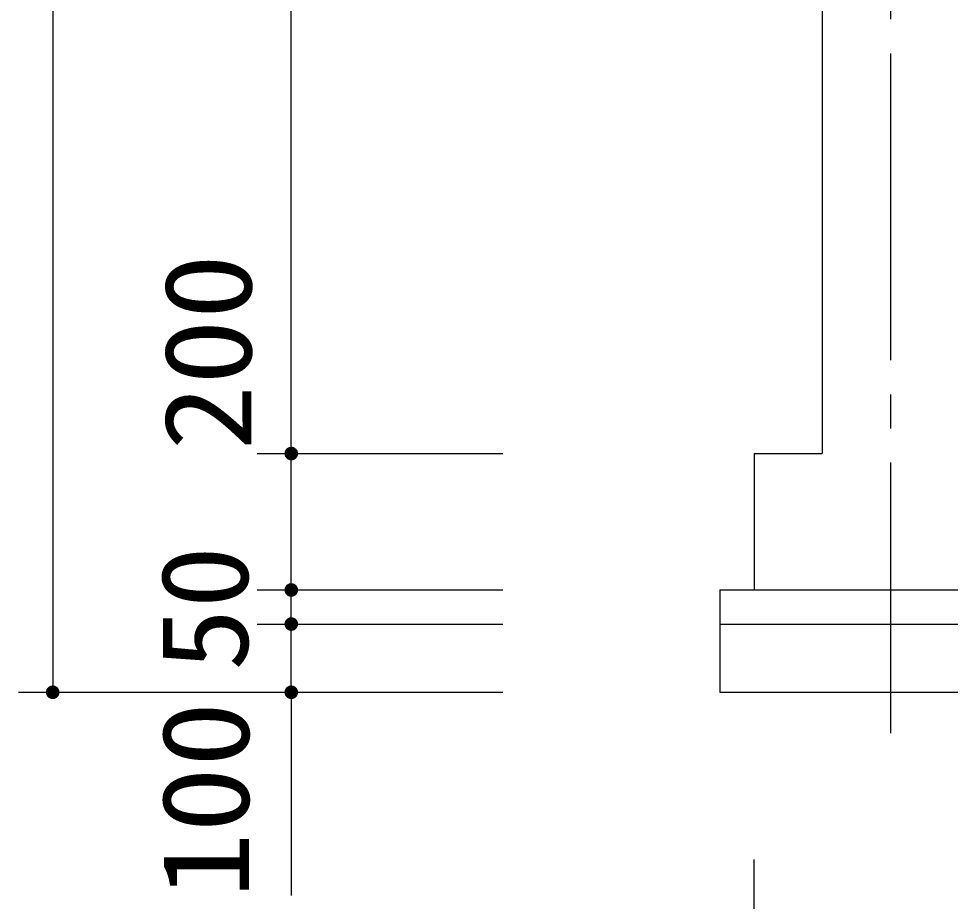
# Model space of a CAD drawing. Units: millimetres, scale not verified. Extents: x -14850 to 14850, y -10500 to 10500.
# Drawn here: x -1373 to -6, y -5830 to -4536 of the extents above; entities that cross this region are included whole.
import ezdxf
from ezdxf.enums import TextEntityAlignment as Align

# ---------------------------------------------------------------- set-up
doc = ezdxf.new("R2010")
doc.units = ezdxf.units.MM
doc.header["$LTSCALE"] = 50
doc.linetypes.add('CHAIN2', pattern=[12, 9, -1, 1, -1])
doc.layers.add('0-0_機器', color=3, linetype='Continuous', lineweight=25)
doc.layers.add('0-4_製作', color=5, linetype='Continuous', lineweight=25)
doc.styles.add('ＭＳ ゴシック', font='')
doc.styles.get('ＭＳ ゴシック').set_extended_font_data('MS Gothic')

msp = doc.modelspace()

# ---------------------------------------------------------------- linework, layer by layer
at = {"layer": '0-0_機器', "color": 2, "linetype": 'CHAIN2'}
msp.add_line((-94.49, -2786.42), (-94.49, -5583.08), dxfattribs=at)
at = {"layer": '0-0_機器', "color": 2}
for p, q in [((-194.49, -3093.22), (-194.49, -5173.22)), ((-294.49, -5173.22), (-294.49, -5373.22)), ((-294.49, -5173.22), (-194.49, -5173.22)), ((-344.49, -5373.22), (2255.51, -5373.22)), ((-344.49, -5423.22), (2255.51, -5423.22))]:
    msp.add_line(p, q, dxfattribs=at)
msp.add_lwpolyline([(-344.49, -5373.22), (-344.49, -5523.22), (2255.51, -5523.22)], dxfattribs=at)
at = {"layer": '0-4_製作', "color": 2}
for p, q in [((-1323.48, -2893.22), (-1323.48, -5523.22)), ((-973.48, -5173.22), (-973.48, -3143.22)), ((-1023.48, -5173.22), (-663.19, -5173.22)), ((-973.48, -5373.22), (-973.48, -5173.22)), ((-1023.48, -5373.22), (-663.19, -5373.22)), ((-973.48, -5423.22), (-973.48, -5373.22)), ((-1023.48, -5423.22), (-663.19, -5423.22)), ((-973.48, -5523.22), (-973.48, -5423.22)), ((-1373.48, -5523.22), (-663.19, -5523.22)), ((-973.48, -5523.22), (-973.48, -5821.11)), ((-294.49, -6489.89), (-294.49, -5768.26))]:
    msp.add_line(p, q, dxfattribs=at)
at = {"layer": '0-4_製作'}
for points in [[(-983.3, -5171.34), (-973.48, -5163.22), (-973.48, -5173.22)], [(-982.99, -5170.13), (-973.48, -5163.22), (-983.3, -5171.34)], [(-982.53, -5168.96), (-973.48, -5163.22), (-982.99, -5170.13)], [(-981.92, -5167.86), (-973.48, -5163.22), (-982.53, -5168.96)], [(-981.19, -5166.84), (-973.48, -5163.22), (-981.92, -5167.86)], [(-980.33, -5165.93), (-973.48, -5163.22), (-981.19, -5166.84)], [(-979.36, -5165.13), (-973.48, -5163.22), (-980.33, -5165.93)], [(-978.3, -5164.45), (-973.48, -5163.22), (-979.36, -5165.13)], [(-977.16, -5163.92), (-973.48, -5163.22), (-978.3, -5164.45)], [(-975.97, -5163.53), (-973.48, -5163.22), (-977.16, -5163.92)], [(-974.73, -5163.3), (-973.48, -5163.22), (-975.97, -5163.53)], [(-973.48, -5163.22), (-963.48, -5173.22), (-973.48, -5173.22)], [(-973.48, -5163.22), (-963.56, -5171.96), (-963.48, -5173.22)], [(-973.48, -5163.22), (-963.79, -5170.73), (-963.56, -5171.96)], [(-973.48, -5163.22), (-964.18, -5169.54), (-963.79, -5170.73)], [(-973.48, -5163.22), (-964.72, -5168.4), (-964.18, -5169.54)], [(-973.48, -5163.22), (-965.39, -5167.34), (-964.72, -5168.4)], [(-973.48, -5163.22), (-966.19, -5166.37), (-965.39, -5167.34)], [(-973.48, -5163.22), (-967.11, -5165.51), (-966.19, -5166.37)], [(-973.48, -5163.22), (-968.12, -5164.77), (-967.11, -5165.51)], [(-973.48, -5163.22), (-969.22, -5164.17), (-968.12, -5164.77)], [(-973.48, -5163.22), (-970.39, -5163.71), (-969.22, -5164.17)], [(-972.85, -5163.24), (-970.39, -5163.71), (-973.48, -5163.22)], [(-972.85, -5163.24), (-971.61, -5163.39), (-970.39, -5163.71)], [(-983.46, -5172.59), (-973.48, -5173.22), (-983.48, -5173.22)], [(-983.48, -5173.22), (-973.48, -5173.22), (-983.4, -5174.47)], [(-983.3, -5171.34), (-973.48, -5173.22), (-983.46, -5172.59)], [(-983.4, -5174.47), (-973.48, -5173.22), (-983.17, -5175.7)], [(-983.17, -5175.7), (-973.48, -5173.22), (-982.78, -5176.9)], [(-982.78, -5176.9), (-973.48, -5173.22), (-982.24, -5178.04)], [(-982.24, -5178.04), (-973.48, -5173.22), (-981.57, -5179.1)], [(-981.57, -5179.1), (-973.48, -5173.22), (-980.77, -5180.06)], [(-980.77, -5180.06), (-973.48, -5173.22), (-979.85, -5180.92)], [(-979.85, -5180.92), (-973.48, -5173.22), (-978.84, -5181.66)], [(-978.84, -5181.66), (-973.48, -5173.22), (-977.74, -5182.27)], [(-977.74, -5182.27), (-973.48, -5173.22), (-973.48, -5183.22)], [(-973.48, -5173.22), (-972.23, -5183.14), (-973.48, -5183.22)], [(-973.48, -5173.22), (-970.99, -5182.9), (-972.23, -5183.14)], [(-973.48, -5173.22), (-969.8, -5182.52), (-970.99, -5182.9)], [(-973.48, -5173.22), (-968.66, -5181.98), (-969.8, -5182.52)], [(-973.48, -5173.22), (-967.6, -5181.31), (-968.66, -5181.98)], [(-973.48, -5173.22), (-966.64, -5180.51), (-967.6, -5181.31)], [(-973.48, -5173.22), (-965.78, -5179.59), (-966.64, -5180.51)], [(-973.48, -5173.22), (-965.04, -5178.58), (-965.78, -5179.59)], [(-973.48, -5173.22), (-964.43, -5177.48), (-965.04, -5178.58)], [(-973.48, -5173.22), (-963.97, -5176.31), (-964.43, -5177.48)], [(-973.48, -5173.22), (-963.66, -5175.09), (-963.97, -5176.31)], [(-973.48, -5173.22), (-963.5, -5173.85), (-963.66, -5175.09)], [(-963.48, -5173.22), (-963.5, -5173.85), (-973.48, -5173.22)], [(-977.74, -5182.27), (-973.48, -5183.22), (-976.57, -5182.73)], [(-976.57, -5182.73), (-974.11, -5183.2), (-975.35, -5183.04)], [(-976.57, -5182.73), (-973.48, -5183.22), (-974.11, -5183.2)], [(-983.3, -5371.34), (-973.48, -5373.22), (-983.46, -5372.59)], [(-983.3, -5371.34), (-973.48, -5363.22), (-973.48, -5373.22)], [(-982.99, -5370.13), (-973.48, -5363.22), (-983.3, -5371.34)], [(-982.53, -5368.96), (-973.48, -5363.22), (-982.99, -5370.13)], [(-981.92, -5367.86), (-973.48, -5363.22), (-982.53, -5368.96)], [(-981.19, -5366.84), (-973.48, -5363.22), (-981.92, -5367.86)], [(-980.33, -5365.93), (-973.48, -5363.22), (-981.19, -5366.84)], [(-979.36, -5365.13), (-973.48, -5363.22), (-980.33, -5365.93)], [(-978.3, -5364.45), (-973.48, -5363.22), (-979.36, -5365.13)], [(-977.16, -5363.92), (-973.48, -5363.22), (-978.3, -5364.45)], [(-975.97, -5363.53), (-973.48, -5363.22), (-977.16, -5363.92)], [(-974.73, -5363.3), (-973.48, -5363.22), (-975.97, -5363.53)], [(-973.48, -5363.22), (-963.48, -5373.22), (-973.48, -5373.22)], [(-973.48, -5363.22), (-963.56, -5371.96), (-963.48, -5373.22)], [(-973.48, -5363.22), (-963.79, -5370.73), (-963.56, -5371.96)], [(-973.48, -5363.22), (-964.18, -5369.54), (-963.79, -5370.73)], [(-973.48, -5363.22), (-964.72, -5368.4), (-964.18, -5369.54)], [(-973.48, -5363.22), (-965.39, -5367.34), (-964.72, -5368.4)], [(-973.48, -5363.22), (-966.19, -5366.37), (-965.39, -5367.34)], [(-973.48, -5363.22), (-967.11, -5365.51), (-966.19, -5366.37)], [(-973.48, -5363.22), (-968.12, -5364.77), (-967.11, -5365.51)], [(-973.48, -5363.22), (-969.22, -5364.17), (-968.12, -5364.77)], [(-973.48, -5363.22), (-970.39, -5363.71), (-969.22, -5364.17)], [(-972.85, -5363.24), (-970.39, -5363.71), (-973.48, -5363.22)], [(-972.85, -5363.24), (-971.61, -5363.39), (-970.39, -5363.71)], [(-983.46, -5372.59), (-973.48, -5373.22), (-983.48, -5373.22)], [(-983.48, -5373.22), (-973.48, -5373.22), (-983.4, -5374.47)], [(-983.4, -5374.47), (-973.48, -5373.22), (-983.17, -5375.7)], [(-983.17, -5375.7), (-973.48, -5373.22), (-982.78, -5376.9)], [(-982.78, -5376.9), (-973.48, -5373.22), (-982.24, -5378.03)], [(-982.24, -5378.03), (-973.48, -5373.22), (-981.57, -5379.09)], [(-981.57, -5379.09), (-973.48, -5373.22), (-980.77, -5380.06)], [(-980.77, -5380.06), (-973.48, -5373.22), (-979.85, -5380.92)], [(-979.85, -5380.92), (-973.48, -5373.22), (-978.84, -5381.66)], [(-978.84, -5381.66), (-973.48, -5373.22), (-977.74, -5382.27)], [(-977.74, -5382.27), (-973.48, -5373.22), (-973.48, -5383.22)], [(-977.74, -5382.27), (-973.48, -5383.22), (-976.57, -5382.73)], [(-976.57, -5382.73), (-974.11, -5383.2), (-975.35, -5383.04)], [(-976.57, -5382.73), (-973.48, -5383.22), (-974.11, -5383.2)], [(-973.48, -5373.22), (-972.23, -5383.14), (-973.48, -5383.22)], [(-973.48, -5373.22), (-970.99, -5382.9), (-972.23, -5383.14)], [(-973.48, -5373.22), (-969.8, -5382.51), (-970.99, -5382.9)], [(-973.48, -5373.22), (-968.66, -5381.98), (-969.8, -5382.51)], [(-973.48, -5373.22), (-967.6, -5381.31), (-968.66, -5381.98)], [(-973.48, -5373.22), (-966.64, -5380.51), (-967.6, -5381.31)], [(-973.48, -5373.22), (-965.78, -5379.59), (-966.64, -5380.51)], [(-973.48, -5373.22), (-965.04, -5378.58), (-965.78, -5379.59)], [(-973.48, -5373.22), (-964.43, -5377.47), (-965.04, -5378.58)], [(-973.48, -5373.22), (-963.97, -5376.31), (-964.43, -5377.47)], [(-973.48, -5373.22), (-963.66, -5375.09), (-963.97, -5376.31)], [(-973.48, -5373.22), (-963.5, -5373.84), (-963.66, -5375.09)], [(-963.48, -5373.22), (-963.5, -5373.84), (-973.48, -5373.22)], [(-983.3, -5421.34), (-973.48, -5413.22), (-973.48, -5423.22)], [(-982.99, -5420.13), (-973.48, -5413.22), (-983.3, -5421.34)], [(-982.53, -5418.96), (-973.48, -5413.22), (-982.99, -5420.13)], [(-981.92, -5417.86), (-973.48, -5413.22), (-982.53, -5418.96)], [(-981.19, -5416.84), (-973.48, -5413.22), (-981.92, -5417.86)], [(-980.33, -5415.93), (-973.48, -5413.22), (-981.19, -5416.84)], [(-979.36, -5415.13), (-973.48, -5413.22), (-980.33, -5415.93)], [(-978.3, -5414.45), (-973.48, -5413.22), (-979.36, -5415.13)], [(-977.16, -5413.92), (-973.48, -5413.22), (-978.3, -5414.45)], [(-975.97, -5413.53), (-973.48, -5413.22), (-977.16, -5413.92)], [(-974.73, -5413.3), (-973.48, -5413.22), (-975.97, -5413.53)], [(-973.48, -5413.22), (-963.48, -5423.22), (-973.48, -5423.22)], [(-973.48, -5413.22), (-963.56, -5421.96), (-963.48, -5423.22)], [(-973.48, -5413.22), (-963.79, -5420.73), (-963.56, -5421.96)], [(-973.48, -5413.22), (-964.18, -5419.54), (-963.79, -5420.73)], [(-973.48, -5413.22), (-964.72, -5418.4), (-964.18, -5419.54)], [(-973.48, -5413.22), (-965.39, -5417.34), (-964.72, -5418.4)], [(-973.48, -5413.22), (-966.19, -5416.37), (-965.39, -5417.34)], [(-973.48, -5413.22), (-967.11, -5415.51), (-966.19, -5416.37)], [(-973.48, -5413.22), (-968.12, -5414.77), (-967.11, -5415.51)], [(-973.48, -5413.22), (-969.22, -5414.17), (-968.12, -5414.77)], [(-973.48, -5413.22), (-970.39, -5413.71), (-969.22, -5414.17)], [(-972.85, -5413.24), (-970.39, -5413.71), (-973.48, -5413.22)], [(-972.85, -5413.24), (-971.61, -5413.39), (-970.39, -5413.71)], [(-983.46, -5422.59), (-973.48, -5423.22), (-983.48, -5423.22)], [(-983.48, -5423.22), (-973.48, -5423.22), (-983.4, -5424.47)], [(-983.3, -5421.34), (-973.48, -5423.22), (-983.46, -5422.59)], [(-983.4, -5424.47), (-973.48, -5423.22), (-983.17, -5425.7)], [(-983.17, -5425.7), (-973.48, -5423.22), (-982.78, -5426.9)], [(-982.78, -5426.9), (-973.48, -5423.22), (-982.24, -5428.03)], [(-982.24, -5428.03), (-973.48, -5423.22), (-981.57, -5429.09)], [(-981.57, -5429.09), (-973.48, -5423.22), (-980.77, -5430.06)], [(-980.77, -5430.06), (-973.48, -5423.22), (-979.85, -5430.92)], [(-979.85, -5430.92), (-973.48, -5423.22), (-978.84, -5431.66)], [(-978.84, -5431.66), (-973.48, -5423.22), (-977.74, -5432.27)], [(-977.74, -5432.27), (-973.48, -5423.22), (-973.48, -5433.22)], [(-973.48, -5423.22), (-972.23, -5433.14), (-973.48, -5433.22)], [(-973.48, -5423.22), (-970.99, -5432.9), (-972.23, -5433.14)], [(-973.48, -5423.22), (-969.8, -5432.51), (-970.99, -5432.9)], [(-973.48, -5423.22), (-968.66, -5431.98), (-969.8, -5432.51)], [(-973.48, -5423.22), (-967.6, -5431.31), (-968.66, -5431.98)], [(-973.48, -5423.22), (-966.64, -5430.51), (-967.6, -5431.31)], [(-973.48, -5423.22), (-965.78, -5429.59), (-966.64, -5430.51)], [(-973.48, -5423.22), (-965.04, -5428.58), (-965.78, -5429.59)], [(-973.48, -5423.22), (-964.43, -5427.47), (-965.04, -5428.58)], [(-973.48, -5423.22), (-963.97, -5426.31), (-964.43, -5427.47)], [(-973.48, -5423.22), (-963.66, -5425.09), (-963.97, -5426.31)], [(-973.48, -5423.22), (-963.5, -5423.84), (-963.66, -5425.09)], [(-963.48, -5423.22), (-963.5, -5423.84), (-973.48, -5423.22)], [(-977.74, -5432.27), (-973.48, -5433.22), (-976.57, -5432.73)], [(-976.57, -5432.73), (-974.11, -5433.2), (-975.35, -5433.04)], [(-976.57, -5432.73), (-973.48, -5433.22), (-974.11, -5433.2)], [(-1333.46, -5522.59), (-1323.48, -5523.22), (-1333.48, -5523.22)], [(-1333.3, -5521.34), (-1323.48, -5523.22), (-1333.46, -5522.59)], [(-1332.99, -5520.13), (-1323.48, -5523.22), (-1333.3, -5521.34)], [(-1332.99, -5520.13), (-1323.48, -5513.22), (-1323.48, -5523.22)], [(-1332.53, -5518.96), (-1323.48, -5513.22), (-1332.99, -5520.13)], [(-1331.92, -5517.86), (-1323.48, -5513.22), (-1332.53, -5518.96)], [(-1331.19, -5516.84), (-1323.48, -5513.22), (-1331.92, -5517.86)], [(-1330.33, -5515.93), (-1323.48, -5513.22), (-1331.19, -5516.84)], [(-1329.36, -5515.13), (-1323.48, -5513.22), (-1330.33, -5515.93)], [(-1328.3, -5514.45), (-1323.48, -5513.22), (-1329.36, -5515.13)], [(-1327.16, -5513.92), (-1323.48, -5513.22), (-1328.3, -5514.45)], [(-1325.97, -5513.53), (-1323.48, -5513.22), (-1327.16, -5513.92)], [(-1324.73, -5513.3), (-1323.48, -5513.22), (-1325.97, -5513.53)], [(-1323.48, -5513.22), (-1313.48, -5523.22), (-1323.48, -5523.22)], [(-1323.48, -5513.22), (-1313.56, -5521.96), (-1313.48, -5523.22)], [(-1323.48, -5513.22), (-1313.79, -5520.73), (-1313.56, -5521.96)], [(-1323.48, -5513.22), (-1314.18, -5519.54), (-1313.79, -5520.73)], [(-1323.48, -5513.22), (-1314.72, -5518.4), (-1314.18, -5519.54)], [(-1323.48, -5513.22), (-1315.39, -5517.34), (-1314.72, -5518.4)], [(-1323.48, -5513.22), (-1316.19, -5516.37), (-1315.39, -5517.34)], [(-1323.48, -5513.22), (-1317.11, -5515.51), (-1316.19, -5516.37)], [(-1323.48, -5513.22), (-1318.12, -5514.77), (-1317.11, -5515.51)], [(-1323.48, -5513.22), (-1319.22, -5514.17), (-1318.12, -5514.77)], [(-1322.85, -5513.24), (-1319.22, -5514.17), (-1323.48, -5513.22)], [(-1322.85, -5513.24), (-1320.39, -5513.71), (-1319.22, -5514.17)], [(-1321.61, -5513.39), (-1320.39, -5513.71), (-1322.85, -5513.24)], [(-983.46, -5522.59), (-973.48, -5523.22), (-983.48, -5523.22)], [(-983.3, -5521.34), (-973.48, -5523.22), (-983.46, -5522.59)], [(-983.3, -5521.34), (-973.48, -5513.22), (-973.48, -5523.22)], [(-982.99, -5520.13), (-973.48, -5513.22), (-983.3, -5521.34)], [(-982.53, -5518.96), (-973.48, -5513.22), (-982.99, -5520.13)], [(-981.92, -5517.86), (-973.48, -5513.22), (-982.53, -5518.96)], [(-981.19, -5516.84), (-973.48, -5513.22), (-981.92, -5517.86)], [(-980.33, -5515.93), (-973.48, -5513.22), (-981.19, -5516.84)], [(-979.36, -5515.13), (-973.48, -5513.22), (-980.33, -5515.93)], [(-978.3, -5514.45), (-973.48, -5513.22), (-979.36, -5515.13)], [(-977.16, -5513.92), (-973.48, -5513.22), (-978.3, -5514.45)], [(-975.97, -5513.53), (-973.48, -5513.22), (-977.16, -5513.92)], [(-974.73, -5513.3), (-973.48, -5513.22), (-975.97, -5513.53)], [(-973.48, -5513.22), (-963.48, -5523.22), (-973.48, -5523.22)], [(-973.48, -5513.22), (-963.56, -5521.96), (-963.48, -5523.22)], [(-973.48, -5513.22), (-963.79, -5520.73), (-963.56, -5521.96)], [(-973.48, -5513.22), (-964.18, -5519.54), (-963.79, -5520.73)], [(-973.48, -5513.22), (-964.72, -5518.4), (-964.18, -5519.54)], [(-973.48, -5513.22), (-965.39, -5517.34), (-964.72, -5518.4)], [(-973.48, -5513.22), (-966.19, -5516.37), (-965.39, -5517.34)], [(-973.48, -5513.22), (-967.11, -5515.51), (-966.19, -5516.37)], [(-973.48, -5513.22), (-968.12, -5514.77), (-967.11, -5515.51)], [(-973.48, -5513.22), (-969.22, -5514.17), (-968.12, -5514.77)], [(-973.48, -5513.22), (-970.39, -5513.71), (-969.22, -5514.17)], [(-972.85, -5513.24), (-970.39, -5513.71), (-973.48, -5513.22)], [(-972.85, -5513.24), (-971.61, -5513.39), (-970.39, -5513.71)], [(-1333.48, -5523.22), (-1323.48, -5523.22), (-1333.4, -5524.47)], [(-1333.4, -5524.47), (-1323.48, -5523.22), (-1333.17, -5525.7)], [(-1333.17, -5525.7), (-1323.48, -5523.22), (-1332.78, -5526.9)], [(-1332.78, -5526.9), (-1323.48, -5523.22), (-1332.24, -5528.03)], [(-1332.24, -5528.03), (-1323.48, -5523.22), (-1331.57, -5529.1)], [(-1331.57, -5529.1), (-1323.48, -5523.22), (-1330.77, -5530.06)], [(-1330.77, -5530.06), (-1323.48, -5523.22), (-1329.85, -5530.92)], [(-1329.85, -5530.92), (-1323.48, -5523.22), (-1328.84, -5531.66)], [(-1328.84, -5531.66), (-1323.48, -5523.22), (-1323.48, -5533.22)], [(-1328.84, -5531.66), (-1323.48, -5533.22), (-1327.74, -5532.27)], [(-1327.74, -5532.27), (-1324.11, -5533.2), (-1326.57, -5532.73)], [(-1327.74, -5532.27), (-1323.48, -5533.22), (-1324.11, -5533.2)], [(-1326.57, -5532.73), (-1324.11, -5533.2), (-1325.35, -5533.04)], [(-1323.48, -5523.22), (-1322.23, -5533.14), (-1323.48, -5533.22)], [(-1323.48, -5523.22), (-1320.99, -5532.9), (-1322.23, -5533.14)], [(-1323.48, -5523.22), (-1319.8, -5532.51), (-1320.99, -5532.9)], [(-1323.48, -5523.22), (-1318.66, -5531.98), (-1319.8, -5532.51)], [(-1323.48, -5523.22), (-1317.6, -5531.31), (-1318.66, -5531.98)], [(-1323.48, -5523.22), (-1316.64, -5530.51), (-1317.6, -5531.31)], [(-1323.48, -5523.22), (-1315.78, -5529.59), (-1316.64, -5530.51)], [(-1323.48, -5523.22), (-1315.04, -5528.58), (-1315.78, -5529.59)], [(-1323.48, -5523.22), (-1314.43, -5527.47), (-1315.04, -5528.58)], [(-1323.48, -5523.22), (-1313.97, -5526.31), (-1314.43, -5527.47)], [(-1323.48, -5523.22), (-1313.66, -5525.09), (-1313.97, -5526.31)], [(-1313.48, -5523.22), (-1313.66, -5525.09), (-1323.48, -5523.22)], [(-1313.48, -5523.22), (-1313.5, -5523.85), (-1313.66, -5525.09)], [(-983.48, -5523.22), (-973.48, -5523.22), (-983.4, -5524.47)], [(-983.4, -5524.47), (-973.48, -5523.22), (-983.17, -5525.7)], [(-983.17, -5525.7), (-973.48, -5523.22), (-982.78, -5526.9)], [(-982.78, -5526.9), (-973.48, -5523.22), (-982.24, -5528.03)], [(-982.24, -5528.03), (-973.48, -5523.22), (-981.57, -5529.1)], [(-981.57, -5529.1), (-973.48, -5523.22), (-980.77, -5530.06)], [(-980.77, -5530.06), (-973.48, -5523.22), (-979.85, -5530.92)], [(-979.85, -5530.92), (-973.48, -5523.22), (-978.84, -5531.66)], [(-978.84, -5531.66), (-973.48, -5523.22), (-977.74, -5532.27)], [(-977.74, -5532.27), (-973.48, -5523.22), (-973.48, -5533.22)], [(-977.74, -5532.27), (-973.48, -5533.22), (-976.57, -5532.73)], [(-976.57, -5532.73), (-974.11, -5533.2), (-975.35, -5533.04)], [(-976.57, -5532.73), (-973.48, -5533.22), (-974.11, -5533.2)], [(-973.48, -5523.22), (-972.23, -5533.14), (-973.48, -5533.22)], [(-973.48, -5523.22), (-970.99, -5532.9), (-972.23, -5533.14)], [(-973.48, -5523.22), (-969.8, -5532.51), (-970.99, -5532.9)], [(-973.48, -5523.22), (-968.66, -5531.98), (-969.8, -5532.51)], [(-973.48, -5523.22), (-967.6, -5531.31), (-968.66, -5531.98)], [(-973.48, -5523.22), (-966.64, -5530.51), (-967.6, -5531.31)], [(-973.48, -5523.22), (-965.78, -5529.59), (-966.64, -5530.51)], [(-973.48, -5523.22), (-965.04, -5528.58), (-965.78, -5529.59)], [(-973.48, -5523.22), (-964.43, -5527.47), (-965.04, -5528.58)], [(-973.48, -5523.22), (-963.97, -5526.31), (-964.43, -5527.47)], [(-973.48, -5523.22), (-963.66, -5525.09), (-963.97, -5526.31)], [(-973.48, -5523.22), (-963.5, -5523.85), (-963.66, -5525.09)], [(-963.48, -5523.22), (-963.5, -5523.85), (-973.48, -5523.22)]]:
    msp.add_solid(points, dxfattribs=at)

# ---------------------------------------------------------------- texts
at = {"layer": '0-4_製作', "color": 4, "style": 'ＭＳ ゴシック'}
for s, width, p in [('200', 1.1, (-993.49, -5168.67)), ('50', 1.05, (-998.48, -5491.97)), ('100', 1.1, (-997.16, -5825.11))]:
    msp.add_text(s, height=128.4, rotation=90, dxfattribs=dict(at, width=width)).set_placement(p, align=Align.BOTTOM_LEFT)

doc.saveas('drawing.dxf')
